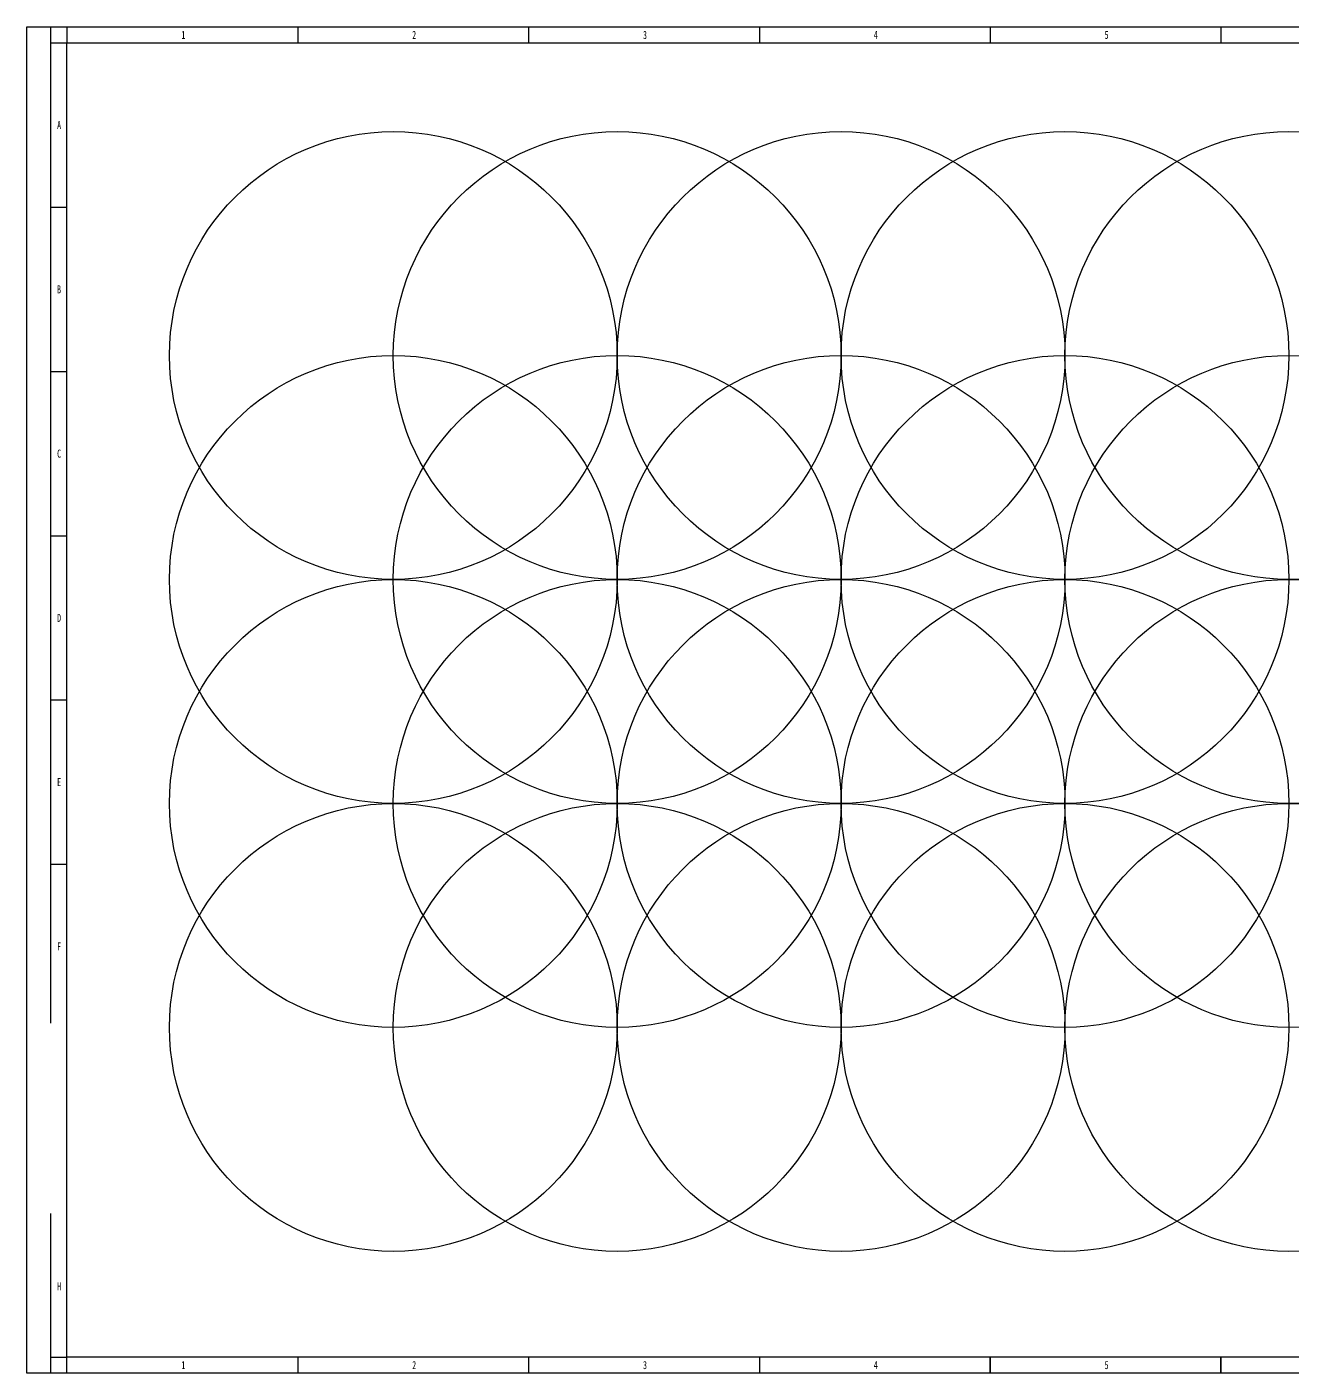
# Model space of a CAD drawing. Header units: metres. Extents: x 8988 to 127888, y 767515 to 851615.
# Drawn here: x 8988 to 88053, y 767515 to 851615 of the extents above; entities that cross this region are included whole.
import ezdxf

# ---------------------------------------------------------------- set-up
doc = ezdxf.new("R2010")
doc.units = ezdxf.units.M

msp = doc.modelspace()

# ---------------------------------------------------------------- linework, layer by layer
at = {"color": 4, "flags": 128}
for points in [[(8988, 767515), (8988, 851615)], [(8988, 851615), (127888, 851615)], [(11488, 851615), (11488, 850615)], [(25912, 851615), (25912, 850615)], [(40336, 851615), (40336, 850615)], [(54760, 851615), (54760, 850615)], [(69184, 851615), (69184, 850615)], [(83608, 851615), (83608, 850615)], [(10488, 850615), (11488, 850615)], [(25912, 768515), (25912, 767515)], [(40336, 768515), (40336, 767515)], [(54760, 768515), (54760, 767515)], [(69184, 768515), (69184, 767515)], [(83608, 768515), (83608, 767515)], [(127888, 767515), (8988, 767515)]]:
    msp.add_lwpolyline(points, dxfattribs=at)
at = {"color": 4}
msp.add_lwpolyline([(10488, 789377), (10488, 851615)], dxfattribs=at)
at = {"flags": 128}
for points in [[(10488, 850615), (11488, 850615)], [(10488, 840352), (11488, 840352)], [(10488, 830090), (11488, 830090)], [(10488, 819827), (11488, 819827)], [(10488, 809565), (11488, 809565)], [(10488, 799302), (11488, 799302)], [(10488, 768515), (11488, 768515)], [(11488, 767515), (11488, 768515)], [(69184, 767515), (69184, 768515)], [(83608, 767515), (83608, 768515)]]:
    msp.add_lwpolyline(points, dxfattribs=at)
msp.add_lwpolyline([(11488, 850615), (126880, 850615), (126880, 768515), (11488, 768515)], close=True)
msp.add_lwpolyline([(10488, 767515), (10488, 777477)])
for centre in [(31886, 831086), (45877, 831086), (59869, 831086), (73861, 831086), (87852, 831086), (31886, 817095), (45877, 817095), (59869, 817095), (73861, 817095), (87852, 817095), (31886, 803103), (45877, 803103), (59869, 803103), (73861, 803103), (87852, 803103), (31886, 789111), (45877, 789111), (59869, 789111), (73861, 789111), (87852, 789111)]:
    msp.add_circle(centre, 13992)

# ---------------------------------------------------------------- texts
at = {"color": 0, "width": 0.7}
for s, p in [('1', (18641, 850865)), ('2', (33065, 850865)), ('3', (47489, 850865)), ('4', (61913, 850865)), ('5', (76337, 850865)), ('A', (10873, 845233)), ('B', (10873, 834970)), ('C', (10873, 824708)), ('D', (10873, 814445)), ('E', (10873, 804183)), ('F', (10873, 793920)), ('H', (10873, 772688)), ('1', (18641, 767765)), ('2', (33065, 767765)), ('3', (47489, 767765)), ('4', (61913, 767765)), ('5', (76337, 767765))]:
    msp.add_text(s, height=500, dxfattribs=at).set_placement(p)

doc.saveas('drawing.dxf')
